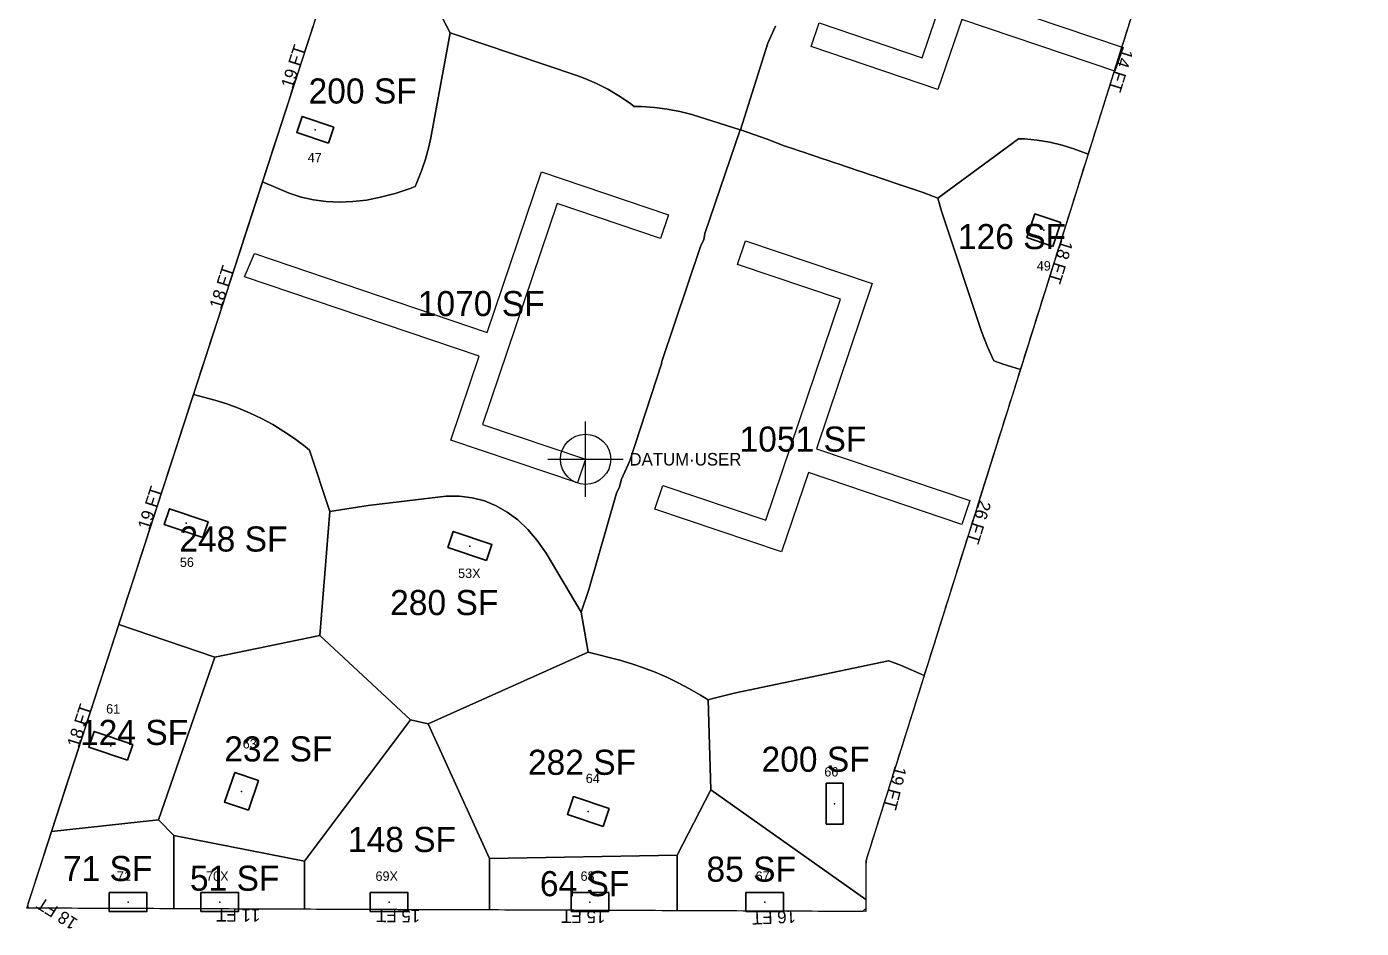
# Model space of a CAD drawing. Header units: metres. Extents: x 29 to 12657, y -13 to 49076.
# Drawn here: x 10637 to 11914, y 17984 to 18847 of the extents above; entities that cross this region are included whole.
import ezdxf
from ezdxf.enums import TextEntityAlignment as Align

# ---------------------------------------------------------------- set-up
doc = ezdxf.new("R2010")
doc.units = ezdxf.units.M
doc.layers.add('COL-IDEN', color=171, linetype='Continuous', lineweight=30)
doc.layers.add('COLS', color=52, linetype='Continuous', lineweight=20)
for name, color, linetype in [('FLOOR_6_AREA_LABELS', 3, 'Continuous'), ('FLOOR_6_BOUNDARY', 5, 'Continuous'), ('FLOOR_6_COLUMNS', 7, 'Continuous'), ('FLOOR_6_DATUM', 4, 'Continuous'), ('FLOOR_6_FASCADE_COLUMNS', 30, 'Continuous'), ('FLOOR_6_FASCADE_WALLS', 4, 'Continuous'), ('FLOOR_6_LARGE_TRIBUTARY', 6, 'Continuous'), ('FLOOR_6_TRIBUTARY_COL_12', 2, 'Continuous'), ('FLOOR_6_TRIBUTARY_COL_13', 2, 'Continuous'), ('FLOOR_6_TRIBUTARY_COL_14', 2, 'Continuous'), ('FLOOR_6_TRIBUTARY_COL_15', 2, 'Continuous'), ('FLOOR_6_TRIBUTARY_COL_16', 2, 'Continuous'), ('FLOOR_6_TRIBUTARY_COL_17', 2, 'Continuous'), ('FLOOR_6_TRIBUTARY_COL_18', 2, 'Continuous'), ('FLOOR_6_TRIBUTARY_COL_19', 2, 'Continuous'), ('FLOOR_6_TRIBUTARY_COL_22', 2, 'Continuous'), ('FLOOR_6_TRIBUTARY_COL_23', 2, 'Continuous'), ('FLOOR_6_TRIBUTARY_COL_24', 2, 'Continuous'), ('FLOOR_6_TRIBUTARY_COL_25', 2, 'Continuous'), ('FLOOR_6_TRIBUTARY_COL_32', 2, 'Continuous'), ('FLOOR_6_WALL_TRIBUTARY_41', 1, 'Continuous'), ('FLOOR_6_WALL_TRIBUTARY_42', 1, 'Continuous'), ('FLOOR_6_WALL_TRIBUTARY_43', 1, 'Continuous'), ('FLOOR_6_WALL_TRIBUTARY_44', 1, 'Continuous'), ('SLAB-RESIDENTIAL', 6, 'Continuous'), ('WALL', 4, 'Continuous')]:
    doc.layers.add(name, color=color, linetype=linetype)

msp = doc.modelspace()

# ---------------------------------------------------------------- linework, layer by layer
at = {"layer": 'COLS', "lineweight": 30}
for points in [[(10926, 18735.6), (10931.2, 18750.7), (10900.8, 18761), (10895.7, 18745.8)], [(11618.7, 18636.7), (11594.1, 18645.1), (11601.8, 18667.8), (11626.4, 18659.5)], [(10805.8, 18358.2), (10768.9, 18370.7), (10774, 18385.8), (10811, 18373.3)], [(11077.2, 18336.3), (11040.3, 18348.8), (11045.4, 18364), (11082.4, 18351.5)], [(10733.8, 18145.1), (10696.9, 18157.6), (10702, 18172.7), (10738.9, 18160.2)], [(10849.5, 18097.4), (10826.7, 18105), (10836.4, 18133.5), (10859.1, 18125.8)], [(11402.2, 18084.1), (11418.2, 18084.1), (11418.2, 18123.1), (11402.2, 18123.1)], [(11188.7, 18081.9), (11154.6, 18093.4), (11160.4, 18110.4), (11194.5, 18098.9)], [(10716.5, 18000.5), (10716.5, 18018.5), (10752.5, 18018.5), (10752.5, 18000.5)], [(10804.1, 18000.5), (10804.1, 18018.5), (10840.1, 18018.5), (10840.1, 18000.5)], [(10966.1, 18000.5), (10966.1, 18018.5), (11002.1, 18018.5), (11002.1, 18000.5)], [(11158.1, 18000.5), (11158.1, 18018.5), (11194.1, 18018.5), (11194.1, 18000.5)], [(11325.4, 18000.5), (11325.4, 18018.5), (11361.4, 18018.5), (11361.4, 18000.5)]]:
    msp.add_lwpolyline(points, close=True, dxfattribs=at)
at = {"layer": 'FLOOR_6_BOUNDARY'}
msp.add_lwpolyline([(10978.6, 19054.2), (10822.4, 19107), (11028.3, 19716.2), (11637.7, 19716.2), (11636.2, 19598.2), (11155.2, 19598.2), (11636.2, 19598.2), (12634.3, 19596.3), (12634.2, 19052.2), (12520.2, 19052.2), (12519, 18926.2), (11715.8, 18926.2), (11439.9, 18048.5), (11439.9, 18000.5), (10637.5, 18003.6), (10978.6, 19054.2)], close=True, dxfattribs=at)
at = {"layer": 'FLOOR_6_COLUMNS'}
for p in [(10913.4, 18748.3), (11610.2, 18652.3), (10789.9, 18372), (11061.3, 18350.1), (10717.9, 18158.9), (10842.9, 18115.4), (11410.2, 18103.6), (11174.5, 18096.1), (10734.5, 18009.5), (10822.1, 18009.5), (10984.1, 18009.5), (11176.1, 18009.5), (11343.4, 18009.5)]:
    msp.add_point(p, dxfattribs=at)
at = {"layer": 'FLOOR_6_DATUM'}
for p, q in [((11172, 18397.1), (11172, 18469.1)), ((11136, 18433.1), (11208, 18433.1))]:
    msp.add_line(p, q, dxfattribs=at)
msp.add_circle((11172, 18433.1), 24, dxfattribs=at)
at = {"layer": 'FLOOR_6_FASCADE_COLUMNS'}
for points in [[(10863.1, 18698.6), (10865, 18704.3), (10866.8, 18710), (10868.7, 18715.7), (10870.6, 18721.4), (10872.4, 18727.1), (10874.3, 18732.8), (10876.1, 18738.5), (10878, 18744.2), (10879.8, 18749.9), (10881.7, 18755.6), (10883.5, 18761.3), (10885.4, 18767.1), (10887.2, 18772.8), (10889.1, 18778.5), (10890.9, 18784.2), (10892.8, 18789.9), (10894.6, 18795.6), (10896.5, 18801.3), (10898.3, 18807), (10900.2, 18812.7), (10902.1, 18818.4), (10903.9, 18824.1), (10905.8, 18829.8), (10907.6, 18835.5), (10909.5, 18841.2), (10911.3, 18846.9)], [(11653.1, 18726.7), (11651.3, 18720.9), (11649.5, 18715.2), (11647.7, 18709.5), (11645.9, 18703.8), (11644.1, 18698.1), (11642.3, 18692.3), (11640.5, 18686.6), (11638.7, 18680.9), (11636.9, 18675.2), (11635.1, 18669.4), (11633.3, 18663.7), (11631.5, 18658), (11629.7, 18652.3), (11627.9, 18646.5), (11626.1, 18640.8), (11624.3, 18635.1), (11622.5, 18629.4), (11620.7, 18623.6), (11618.9, 18617.9), (11617.1, 18612.2), (11615.3, 18606.5), (11613.5, 18600.7), (11611.7, 18595), (11609.9, 18589.3), (11608.1, 18583.6), (11606.3, 18577.9), (11604.5, 18572.1), (11602.7, 18566.4), (11600.9, 18560.7), (11599.1, 18555), (11597.3, 18549.2), (11595.5, 18543.5), (11593.7, 18537.8), (11591.9, 18532.1), (11590.1, 18526.3), (11588.3, 18520.6)], [(10726, 18276.3), (10727.9, 18282), (10729.7, 18287.7), (10731.6, 18293.4), (10733.4, 18299.1), (10735.3, 18304.8), (10737.1, 18310.5), (10739, 18316.2), (10740.8, 18321.9), (10742.7, 18327.6), (10744.6, 18333.3), (10746.4, 18339), (10748.3, 18344.8), (10750.1, 18350.5), (10752, 18356.2), (10753.8, 18361.9), (10755.7, 18367.6), (10757.5, 18373.3), (10759.4, 18379), (10761.2, 18384.7), (10763.1, 18390.4), (10764.9, 18396.1), (10766.8, 18401.8), (10768.6, 18407.5), (10770.5, 18413.2), (10772.3, 18418.9), (10774.2, 18424.7), (10776.1, 18430.4), (10777.9, 18436.1), (10779.8, 18441.8), (10781.6, 18447.5), (10783.5, 18453.2), (10785.3, 18458.9), (10787.2, 18464.6), (10789, 18470.3), (10790.9, 18476), (10792.7, 18481.7), (10794.6, 18487.4), (10796.4, 18493.1)], [(10661.2, 18076.5), (10663, 18082.2), (10664.9, 18088), (10666.7, 18093.7), (10668.6, 18099.4), (10670.4, 18105.1), (10672.3, 18110.8), (10674.1, 18116.5), (10676, 18122.2), (10677.8, 18127.9), (10679.7, 18133.6), (10681.6, 18139.3), (10683.4, 18145), (10685.3, 18150.7), (10687.1, 18156.4), (10689, 18162.1), (10690.8, 18167.8), (10692.7, 18173.6), (10694.5, 18179.3), (10696.4, 18185), (10698.2, 18190.7), (10700.1, 18196.4), (10701.9, 18202.1), (10703.8, 18207.8), (10705.6, 18213.5), (10707.5, 18219.2), (10709.3, 18224.9), (10711.2, 18230.6), (10713.1, 18236.3), (10714.9, 18242), (10716.8, 18247.7), (10718.6, 18253.4), (10720.5, 18259.2), (10722.3, 18264.9), (10724.2, 18270.6), (10726, 18276.3)], [(11496.6, 18228.7), (11494.8, 18223), (11493, 18217.2), (11491.2, 18211.5), (11489.4, 18205.8), (11487.6, 18200.1), (11485.8, 18194.3), (11484, 18188.6), (11482.2, 18182.9), (11480.4, 18177.2), (11478.6, 18171.5), (11476.8, 18165.7), (11475, 18160), (11473.2, 18154.3), (11471.4, 18148.6), (11469.6, 18142.8), (11467.8, 18137.1), (11466, 18131.4), (11464.2, 18125.7), (11462.4, 18119.9), (11460.6, 18114.2), (11458.8, 18108.5), (11457, 18102.8), (11455.2, 18097), (11453.4, 18091.3), (11451.6, 18085.6), (11449.8, 18079.9), (11448, 18074.1), (11446.2, 18068.4), (11444.4, 18062.7), (11442.6, 18057), (11440.8, 18051.2), (11439.9, 18045.4), (11439.9, 18039.4), (11439.9, 18033.4), (11439.9, 18027.4), (11439.9, 18021.4), (11439.9, 18015.4), (11439.9, 18009.4)], [(10776.8, 18003.1), (10770.8, 18003.1), (10764.8, 18003.1), (10758.8, 18003.2), (10752.8, 18003.2), (10746.8, 18003.2), (10740.8, 18003.2), (10734.8, 18003.3), (10728.8, 18003.3), (10722.8, 18003.3), (10716.8, 18003.3), (10710.8, 18003.3), (10704.8, 18003.4), (10698.8, 18003.4), (10692.8, 18003.4), (10686.8, 18003.4), (10680.8, 18003.5), (10674.8, 18003.5), (10668.8, 18003.5), (10662.8, 18003.5), (10656.8, 18003.6), (10650.8, 18003.6), (10644.8, 18003.6), (10638.8, 18003.6), (10638.9, 18008.1), (10640.8, 18013.8), (10642.6, 18019.5), (10644.5, 18025.2), (10646.3, 18030.9), (10648.2, 18036.6), (10650.1, 18042.3), (10651.9, 18048), (10653.8, 18053.7), (10655.6, 18059.4), (10657.5, 18065.1), (10659.3, 18070.8), (10661.2, 18076.5)], [(10902.8, 18002.6), (10896.8, 18002.6), (10890.8, 18002.6), (10884.8, 18002.7), (10878.8, 18002.7), (10872.8, 18002.7), (10866.8, 18002.7), (10860.8, 18002.8), (10854.8, 18002.8), (10848.8, 18002.8), (10842.8, 18002.8), (10836.8, 18002.8), (10830.8, 18002.9), (10824.8, 18002.9), (10818.8, 18002.9), (10812.8, 18002.9), (10806.8, 18003), (10800.8, 18003), (10794.8, 18003), (10788.8, 18003), (10782.8, 18003.1), (10776.8, 18003.1)], [(11082.8, 18001.9), (11076.8, 18001.9), (11070.8, 18001.9), (11064.8, 18001.9), (11058.8, 18002), (11052.8, 18002), (11046.8, 18002), (11040.8, 18002), (11034.8, 18002.1), (11028.8, 18002.1), (11022.8, 18002.1), (11016.8, 18002.1), (11010.8, 18002.2), (11004.8, 18002.2), (10998.8, 18002.2), (10992.8, 18002.2), (10986.8, 18002.3), (10980.8, 18002.3), (10974.8, 18002.3), (10968.8, 18002.3), (10962.8, 18002.4), (10956.8, 18002.4), (10950.8, 18002.4), (10944.8, 18002.4), (10938.8, 18002.4), (10932.8, 18002.5), (10926.8, 18002.5), (10920.8, 18002.5), (10914.8, 18002.5), (10908.8, 18002.6), (10902.8, 18002.6)], [(11256.8, 18001.2), (11250.8, 18001.2), (11244.8, 18001.2), (11238.8, 18001.3), (11232.8, 18001.3), (11226.8, 18001.3), (11220.8, 18001.3), (11214.8, 18001.4), (11208.8, 18001.4), (11202.8, 18001.4), (11196.8, 18001.4), (11190.8, 18001.5), (11184.8, 18001.5), (11178.8, 18001.5), (11172.8, 18001.5), (11166.8, 18001.5), (11160.8, 18001.6), (11154.8, 18001.6), (11148.8, 18001.6), (11142.8, 18001.6), (11136.8, 18001.7), (11130.8, 18001.7), (11124.8, 18001.7), (11118.8, 18001.7), (11112.8, 18001.8), (11106.8, 18001.8), (11100.8, 18001.8), (11094.8, 18001.8), (11088.8, 18001.9), (11082.8, 18001.9)], [(11439.9, 18009.4), (11439.9, 18003.4), (11436.8, 18000.5), (11430.8, 18000.5), (11424.8, 18000.5), (11418.8, 18000.6), (11412.8, 18000.6), (11406.8, 18000.6), (11400.8, 18000.6), (11394.8, 18000.6), (11388.8, 18000.7), (11382.8, 18000.7), (11376.8, 18000.7), (11370.8, 18000.7), (11364.8, 18000.8), (11358.8, 18000.8), (11352.8, 18000.8), (11346.8, 18000.8), (11340.8, 18000.9), (11334.8, 18000.9), (11328.8, 18000.9), (11322.8, 18000.9), (11316.8, 18001), (11310.8, 18001), (11304.8, 18001), (11298.8, 18001), (11292.8, 18001), (11286.8, 18001.1), (11280.8, 18001.1), (11274.8, 18001.1), (11268.8, 18001.1), (11262.8, 18001.2), (11256.8, 18001.2)]]:
    msp.add_lwpolyline(points, dxfattribs=at)
at = {"layer": 'FLOOR_6_FASCADE_WALLS'}
for points in [[(11692.6, 18852.6), (11690.8, 18846.9), (11689.1, 18841.2), (11687.3, 18835.4), (11685.5, 18829.7), (11683.7, 18824), (11681.9, 18818.3), (11680.1, 18812.5), (11678.3, 18806.8), (11676.5, 18801.1), (11674.7, 18795.4), (11672.9, 18789.6), (11671.1, 18783.9), (11669.3, 18778.2), (11667.5, 18772.5), (11665.7, 18766.7), (11663.9, 18761), (11662.1, 18755.3), (11660.3, 18749.6), (11658.5, 18743.8), (11656.7, 18738.1), (11654.9, 18732.4), (11653.1, 18726.7)], [(10796.4, 18493.1), (10798.3, 18498.8), (10800.1, 18504.5), (10802, 18510.3), (10803.8, 18516), (10805.7, 18521.7), (10807.6, 18527.4), (10809.4, 18533.1), (10811.3, 18538.8), (10813.1, 18544.5), (10815, 18550.2), (10816.8, 18555.9), (10818.7, 18561.6), (10820.5, 18567.3), (10822.4, 18573), (10824.2, 18578.7), (10826.1, 18584.4), (10827.9, 18590.1), (10829.8, 18595.9), (10831.6, 18601.6), (10833.5, 18607.3), (10835.3, 18613), (10837.2, 18618.7), (10839.1, 18624.4), (10840.9, 18630.1), (10842.8, 18635.8), (10844.6, 18641.5), (10846.5, 18647.2), (10848.3, 18652.9), (10850.2, 18658.6), (10852, 18664.3), (10853.9, 18670), (10855.7, 18675.7), (10857.6, 18681.5), (10859.4, 18687.2), (10861.3, 18692.9), (10863.1, 18698.6)], [(11588.3, 18520.6), (11586.5, 18514.9), (11584.7, 18509.2), (11582.9, 18503.4), (11581.1, 18497.7), (11579.3, 18492), (11577.5, 18486.3), (11575.7, 18480.5), (11573.9, 18474.8), (11572.1, 18469.1), (11570.3, 18463.4), (11568.5, 18457.6), (11566.7, 18451.9), (11564.9, 18446.2), (11563.1, 18440.5), (11561.3, 18434.8), (11559.5, 18429), (11557.7, 18423.3), (11555.9, 18417.6), (11554.1, 18411.9), (11552.3, 18406.1), (11550.5, 18400.4), (11548.7, 18394.7), (11546.9, 18389), (11545.1, 18383.2), (11543.3, 18377.5), (11541.5, 18371.8), (11539.7, 18366.1), (11537.9, 18360.3), (11536.1, 18354.6), (11534.3, 18348.9), (11532.5, 18343.2), (11530.7, 18337.4), (11528.9, 18331.7), (11527.1, 18326), (11525.3, 18320.3), (11523.5, 18314.5), (11521.7, 18308.8), (11519.9, 18303.1), (11518.1, 18297.4), (11516.3, 18291.7), (11514.5, 18285.9), (11512.7, 18280.2), (11510.9, 18274.5), (11509.2, 18268.8), (11507.4, 18263), (11505.6, 18257.3), (11503.8, 18251.6), (11502, 18245.9), (11500.2, 18240.1), (11498.4, 18234.4), (11496.6, 18228.7)]]:
    msp.add_lwpolyline(points, dxfattribs=at)
at = {"layer": 'FLOOR_6_LARGE_TRIBUTARY'}
for points in [[(11021.5, 18881.4), (11042.6, 18841), (11024, 18740.7), (11022.1, 18731.9), (11018.9, 18720.3), (11015.1, 18708.9), (11010.7, 18697.7), (11009, 18693.9), (11004.2, 18692), (10989.9, 18687.3), (10976, 18683.7), (10962.5, 18681.1), (10949.3, 18679.6), (10936.5, 18679.1), (10924, 18679.6), (10911.8, 18681.2), (10900.1, 18683.8), (10888.6, 18687.5), (10863.1, 18698.4), (10933.8, 18916.1), (11021.5, 18881.4)], [(10908.1, 18441.8), (10903.8, 18445.2), (10893.7, 18452.8), (10883.4, 18459.8), (10872.9, 18466.2), (10862.2, 18472), (10851.3, 18477.3), (10840.2, 18482), (10829, 18486.1), (10817.5, 18489.7), (10797, 18495), (10833.3, 18606.6), (10839.2, 18624.8), (10849.7, 18657.3), (10863.1, 18698.4), (10888.6, 18687.5), (10900.1, 18683.8), (10911.8, 18681.2), (10924, 18679.6), (10936.5, 18679.1), (10949.3, 18679.6), (10962.5, 18681.1), (10976, 18683.7), (10989.9, 18687.3), (11004.2, 18692), (11009, 18693.9), (11010.7, 18697.7), (11015.1, 18708.9), (11018.9, 18720.3), (11022.1, 18731.9), (11024, 18740.7), (11042.6, 18841), (11163.5, 18800.2), (11171.3, 18797.3), (11182.4, 18792.5), (11193.2, 18787), (11203.7, 18780.8), (11214.1, 18773.9), (11218.6, 18770.5), (11225.6, 18770.4), (11237.9, 18769.5), (11250.1, 18768), (11262, 18765.7), (11273.7, 18762.8), (11319.7, 18748.1), (11286.2, 18648.9), (11285.1, 18642.9), (11282.3, 18637.5), (11244.6, 18525.8), (11245, 18525.4), (11214.3, 18431.5), (11206.5, 18414.2), (11204.5, 18406.8), (11201.7, 18400.6), (11175.1, 18308.5), (11167.8, 18286.9), (11134.4, 18343.3), (11125.8, 18355.4), (11116.7, 18365.9), (11107.1, 18375), (11097, 18382.6), (11086.4, 18388.6), (11075.3, 18393.2), (11063.6, 18396.2), (11051.5, 18397.7), (11038.8, 18397.7), (10964.2, 18389), (10927.4, 18383.2), (10908.1, 18441.8)], [(11289.1, 18202.9), (11282, 18207.4), (11271.4, 18213.6), (11260.7, 18219.3), (11249.8, 18224.5), (11238.7, 18229.3), (11227.5, 18233.6), (11216.1, 18237.5), (11204.6, 18240.9), (11174.5, 18248.4), (11167.8, 18286.9), (11175.1, 18308.5), (11201.7, 18400.6), (11204.5, 18406.8), (11206.5, 18414.2), (11214.3, 18431.5), (11245, 18525.4), (11244.6, 18525.8), (11282.3, 18637.5), (11285.1, 18642.9), (11286.2, 18648.9), (11319.7, 18748.1), (11320.1, 18748.1), (11345.8, 18739.4), (11362, 18733), (11371.8, 18729.8), (11373.4, 18729.1), (11383.2, 18725.9), (11384.8, 18725.3), (11394.5, 18722.1), (11396.1, 18721.5), (11405.9, 18718.3), (11407.5, 18717.6), (11417.3, 18714.4), (11418.9, 18713.8), (11428.6, 18710.6), (11430.2, 18709.9), (11440, 18706.7), (11441.6, 18706.1), (11451.4, 18702.9), (11453, 18702.2), (11462.7, 18699), (11464.3, 18698.4), (11494.9, 18688.4), (11508.9, 18683), (11512.4, 18670.5), (11550.7, 18555.3), (11556.4, 18540.7), (11562.5, 18527.1), (11571.2, 18524.1), (11587.8, 18519.1), (11549.5, 18397.2), (11543.8, 18379), (11536.9, 18357.1), (11495.8, 18226.3), (11473.2, 18236), (11461.9, 18240.3), (11461.7, 18240.4), (11314, 18209.4), (11293.6, 18204.2), (11289.1, 18202.9)], [(11562.5, 18527.1), (11556.4, 18540.7), (11550.7, 18555.3), (11512.4, 18670.5), (11508.9, 18683), (11586, 18739.7), (11591.7, 18739.6), (11604, 18738.5), (11616, 18736.5), (11627.7, 18733.7), (11639.1, 18730.1), (11652.5, 18724.8), (11587.8, 18519.1), (11571.2, 18524.1), (11562.5, 18527.1)], [(10725.6, 18275), (10797, 18495), (10817.5, 18489.7), (10829, 18486.1), (10840.2, 18482), (10851.3, 18477.3), (10862.2, 18472), (10872.9, 18466.2), (10883.4, 18459.8), (10893.7, 18452.8), (10903.8, 18445.2), (10908.1, 18441.8), (10927.4, 18383.2), (10917.9, 18264.6), (10817.5, 18243.9), (10725.6, 18275)], [(10964.2, 18389), (11038.8, 18397.7), (11051.5, 18397.7), (11063.6, 18396.2), (11075.3, 18393.2), (11086.4, 18388.6), (11097, 18382.6), (11107.1, 18375), (11116.7, 18365.9), (11125.8, 18355.4), (11134.4, 18343.3), (11167.8, 18286.9), (11174.5, 18248.4), (11021.4, 18180.1), (11004.6, 18183.9), (10917.9, 18264.6), (10927.4, 18383.2), (10964.2, 18389)], [(10817.5, 18243.9), (10763.4, 18088.3), (10661.3, 18077), (10725.6, 18275), (10817.5, 18243.9)], [(10763.4, 18088.3), (10817.5, 18243.9), (10917.9, 18264.6), (11004.6, 18183.9), (10903.1, 18048.5), (10778.3, 18073.1), (10763.4, 18088.3)], [(11174.5, 18248.4), (11204.6, 18240.9), (11216.1, 18237.5), (11227.5, 18233.6), (11238.7, 18229.3), (11249.8, 18224.5), (11260.7, 18219.3), (11271.4, 18213.6), (11282, 18207.4), (11289.1, 18202.9), (11291.8, 18116.8), (11259.7, 18054.3), (11080.1, 18051.1), (11021.4, 18180.1), (11174.5, 18248.4)], [(11293.6, 18204.2), (11314, 18209.4), (11461.7, 18240.4), (11461.9, 18240.3), (11473.2, 18236), (11495.8, 18226.3), (11439.9, 18048.5), (11439.9, 18011.8), (11291.8, 18116.8), (11289.1, 18202.9), (11293.6, 18204.2)], [(10903.1, 18048.5), (11004.6, 18183.9), (11021.4, 18180.1), (11080.1, 18051.1), (11080.1, 18001.9), (10903.1, 18002.6), (10903.1, 18048.5)], [(11259.7, 18054.3), (11291.8, 18116.8), (11439.9, 18011.8), (11439.9, 18000.5), (11259.7, 18001.2), (11259.7, 18054.3)], [(10763.4, 18088.3), (10778.3, 18073.1), (10778.3, 18003.1), (10637.5, 18003.6), (10661.3, 18077), (10763.4, 18088.3)], [(10778.3, 18073.1), (10903.1, 18048.5), (10903.1, 18002.6), (10778.3, 18003.1), (10778.3, 18073.1)], [(11080.1, 18051.1), (11259.7, 18054.3), (11259.7, 18001.2), (11080.1, 18001.9), (11080.1, 18051.1)]]:
    msp.add_lwpolyline(points, close=True, dxfattribs=at)
for points in [[(11353.5, 18847.5), (11346.2, 18831.1), (11320.1, 18748.1), (11319.7, 18748.1), (11273.7, 18762.8), (11262, 18765.7), (11250.1, 18768), (11237.9, 18769.5), (11225.6, 18770.4), (11225.6, 18770.4), (11218.6, 18770.5), (11214.1, 18773.9), (11203.7, 18780.8), (11193.2, 18787), (11182.4, 18792.5), (11171.3, 18797.3), (11163.5, 18800.2), (11042.6, 18841), (11021.5, 18881.4)], [(11702.9, 18885.2), (11683.9, 18824.7), (11680.8, 18814.8), (11676.9, 18802.4), (11652.5, 18724.8), (11639.1, 18730.1), (11627.7, 18733.7), (11616, 18736.5), (11604, 18738.5), (11591.7, 18739.6), (11586, 18739.7), (11508.9, 18683), (11494.9, 18688.4), (11464.3, 18698.4), (11462.7, 18699), (11453, 18702.2), (11451.4, 18702.9), (11441.6, 18706.1), (11441.6, 18706.1), (11440, 18706.7), (11430.2, 18709.9), (11428.6, 18710.6), (11418.9, 18713.8), (11417.3, 18714.4), (11407.5, 18717.6), (11405.9, 18718.3), (11396.1, 18721.5), (11394.5, 18722.1), (11384.8, 18725.3), (11383.2, 18725.9), (11373.4, 18729.1), (11371.8, 18729.8), (11362, 18733), (11345.8, 18739.4), (11320.1, 18748.1), (11346.2, 18831.1), (11353.5, 18847.5)]]:
    msp.add_lwpolyline(points, dxfattribs=at)
at = {"layer": 'FLOOR_6_TRIBUTARY_COL_12'}
msp.add_lwpolyline([(11259.7, 18054.3), (11291.8, 18116.8), (11439.9, 18011.8), (11439.9, 18000.5), (11259.7, 18001.2), (11259.7, 18054.3)], close=True, dxfattribs=at)
at = {"layer": 'FLOOR_6_TRIBUTARY_COL_13'}
msp.add_lwpolyline([(10763.4, 18088.3), (10778.3, 18073.1), (10778.3, 18003.1), (10637.5, 18003.6), (10661.3, 18077), (10763.4, 18088.3)], close=True, dxfattribs=at)
at = {"layer": 'FLOOR_6_TRIBUTARY_COL_14'}
msp.add_lwpolyline([(11080.1, 18051.1), (11259.7, 18054.3), (11259.7, 18001.2), (11080.1, 18001.9), (11080.1, 18051.1)], close=True, dxfattribs=at)
at = {"layer": 'FLOOR_6_TRIBUTARY_COL_15'}
msp.add_lwpolyline([(10903.1, 18048.5), (11004.6, 18183.9), (11021.4, 18180.1), (11080.1, 18051.1), (11080.1, 18001.9), (10903.1, 18002.6), (10903.1, 18048.5)], close=True, dxfattribs=at)
at = {"layer": 'FLOOR_6_TRIBUTARY_COL_16'}
msp.add_lwpolyline([(10778.3, 18073.1), (10903.1, 18048.5), (10903.1, 18002.6), (10778.3, 18003.1), (10778.3, 18073.1)], close=True, dxfattribs=at)
at = {"layer": 'FLOOR_6_TRIBUTARY_COL_17'}
msp.add_lwpolyline([(11021.5, 18881.4), (11042.6, 18841), (11024, 18740.7), (11022.1, 18731.9), (11018.9, 18720.3), (11015.1, 18708.9), (11010.7, 18697.7), (11009, 18693.9), (11004.2, 18692), (10989.9, 18687.3), (10976, 18683.7), (10962.5, 18681.1), (10949.3, 18679.6), (10936.5, 18679.1), (10924, 18679.6), (10911.8, 18681.2), (10900.1, 18683.8), (10888.6, 18687.5), (10863.1, 18698.4), (10933.8, 18916.1), (11021.5, 18881.4)], close=True, dxfattribs=at)
at = {"layer": 'FLOOR_6_TRIBUTARY_COL_18'}
msp.add_lwpolyline([(10817.5, 18243.9), (10763.4, 18088.3), (10661.3, 18077), (10725.6, 18275), (10817.5, 18243.9)], close=True, dxfattribs=at)
at = {"layer": 'FLOOR_6_TRIBUTARY_COL_19'}
msp.add_lwpolyline([(10763.4, 18088.3), (10817.5, 18243.9), (10917.9, 18264.6), (11004.6, 18183.9), (10903.1, 18048.5), (10778.3, 18073.1), (10763.4, 18088.3)], close=True, dxfattribs=at)
at = {"layer": 'FLOOR_6_TRIBUTARY_COL_22'}
msp.add_lwpolyline([(10725.6, 18275), (10797, 18495), (10817.5, 18489.7), (10829, 18486.1), (10840.2, 18482), (10851.3, 18477.3), (10862.2, 18472), (10872.9, 18466.2), (10883.4, 18459.8), (10893.7, 18452.8), (10903.8, 18445.2), (10908.1, 18441.8), (10927.4, 18383.2), (10917.9, 18264.6), (10817.5, 18243.9), (10725.6, 18275)], close=True, dxfattribs=at)
at = {"layer": 'FLOOR_6_TRIBUTARY_COL_23'}
msp.add_lwpolyline([(10964.2, 18389), (11038.8, 18397.7), (11051.5, 18397.7), (11063.6, 18396.2), (11075.3, 18393.2), (11086.4, 18388.6), (11097, 18382.6), (11107.1, 18375), (11116.7, 18365.9), (11125.8, 18355.4), (11134.4, 18343.3), (11167.8, 18286.9), (11174.5, 18248.4), (11021.4, 18180.1), (11004.6, 18183.9), (10917.9, 18264.6), (10927.4, 18383.2), (10964.2, 18389)], close=True, dxfattribs=at)
at = {"layer": 'FLOOR_6_TRIBUTARY_COL_24'}
msp.add_lwpolyline([(11174.5, 18248.4), (11204.6, 18240.9), (11216.1, 18237.5), (11227.5, 18233.6), (11238.7, 18229.3), (11249.8, 18224.5), (11260.7, 18219.3), (11271.4, 18213.6), (11282, 18207.4), (11289.1, 18202.9), (11291.8, 18116.8), (11259.7, 18054.3), (11080.1, 18051.1), (11021.4, 18180.1), (11174.5, 18248.4)], close=True, dxfattribs=at)
at = {"layer": 'FLOOR_6_TRIBUTARY_COL_25'}
msp.add_lwpolyline([(11293.6, 18204.2), (11314, 18209.4), (11461.7, 18240.4), (11461.9, 18240.3), (11473.2, 18236), (11495.8, 18226.3), (11439.9, 18048.5), (11439.9, 18011.8), (11291.8, 18116.8), (11289.1, 18202.9), (11293.6, 18204.2)], close=True, dxfattribs=at)
at = {"layer": 'FLOOR_6_TRIBUTARY_COL_32'}
msp.add_lwpolyline([(11562.5, 18527.1), (11556.4, 18540.7), (11550.7, 18555.3), (11512.4, 18670.5), (11508.9, 18683), (11586, 18739.7), (11591.7, 18739.6), (11604, 18738.5), (11616, 18736.5), (11627.7, 18733.7), (11639.1, 18730.1), (11652.5, 18724.8), (11587.8, 18519.1), (11571.2, 18524.1), (11562.5, 18527.1)], close=True, dxfattribs=at)
at = {"layer": 'FLOOR_6_WALL_TRIBUTARY_41'}
msp.add_lwpolyline([(11702.9, 18885.2), (11683.9, 18824.7), (11680.8, 18814.8), (11676.9, 18802.4), (11652.5, 18724.8), (11639.1, 18730.1), (11627.7, 18733.7), (11616, 18736.5), (11604, 18738.5), (11591.7, 18739.6), (11586, 18739.7), (11508.9, 18683), (11494.9, 18688.4), (11464.3, 18698.4), (11462.7, 18699), (11453, 18702.2), (11451.4, 18702.9), (11441.6, 18706.1), (11441.6, 18706.1), (11440, 18706.7), (11430.2, 18709.9), (11428.6, 18710.6), (11418.9, 18713.8), (11417.3, 18714.4), (11407.5, 18717.6), (11405.9, 18718.3), (11396.1, 18721.5), (11394.5, 18722.1), (11384.8, 18725.3), (11383.2, 18725.9), (11373.4, 18729.1), (11371.8, 18729.8), (11362, 18733), (11345.8, 18739.4), (11320.1, 18748.1), (11346.2, 18831.1), (11353.5, 18847.5)], dxfattribs=at)
at = {"layer": 'FLOOR_6_WALL_TRIBUTARY_42'}
msp.add_lwpolyline([(11353.5, 18847.5), (11346.2, 18831.1), (11320.1, 18748.1), (11319.7, 18748.1), (11273.7, 18762.8), (11262, 18765.7), (11250.1, 18768), (11237.9, 18769.5), (11225.6, 18770.4), (11225.6, 18770.4), (11218.6, 18770.5), (11214.1, 18773.9), (11203.7, 18780.8), (11193.2, 18787), (11182.4, 18792.5), (11171.3, 18797.3), (11163.5, 18800.2), (11042.6, 18841), (11021.5, 18881.4)], dxfattribs=at)
at = {"layer": 'FLOOR_6_WALL_TRIBUTARY_43'}
msp.add_lwpolyline([(11289.1, 18202.9), (11282, 18207.4), (11271.4, 18213.6), (11260.7, 18219.3), (11249.8, 18224.5), (11238.7, 18229.3), (11227.5, 18233.6), (11216.1, 18237.5), (11204.6, 18240.9), (11174.5, 18248.4), (11167.8, 18286.9), (11175.1, 18308.5), (11201.7, 18400.6), (11204.5, 18406.8), (11206.5, 18414.2), (11214.3, 18431.5), (11245, 18525.4), (11244.6, 18525.8), (11282.3, 18637.5), (11285.1, 18642.9), (11286.2, 18648.9), (11319.7, 18748.1), (11320.1, 18748.1), (11345.8, 18739.4), (11362, 18733), (11371.8, 18729.8), (11373.4, 18729.1), (11383.2, 18725.9), (11384.8, 18725.3), (11394.5, 18722.1), (11396.1, 18721.5), (11405.9, 18718.3), (11407.5, 18717.6), (11417.3, 18714.4), (11418.9, 18713.8), (11428.6, 18710.6), (11430.2, 18709.9), (11440, 18706.7), (11441.6, 18706.1), (11451.4, 18702.9), (11453, 18702.2), (11462.7, 18699), (11464.3, 18698.4), (11494.9, 18688.4), (11508.9, 18683), (11512.4, 18670.5), (11550.7, 18555.3), (11556.4, 18540.7), (11562.5, 18527.1), (11571.2, 18524.1), (11587.8, 18519.1), (11549.5, 18397.2), (11543.8, 18379), (11536.9, 18357.1), (11495.8, 18226.3), (11473.2, 18236), (11461.9, 18240.3), (11461.7, 18240.4), (11314, 18209.4), (11293.6, 18204.2), (11289.1, 18202.9)], close=True, dxfattribs=at)
at = {"layer": 'FLOOR_6_WALL_TRIBUTARY_44'}
msp.add_lwpolyline([(10908.1, 18441.8), (10903.8, 18445.2), (10893.7, 18452.8), (10883.4, 18459.8), (10872.9, 18466.2), (10862.2, 18472), (10851.3, 18477.3), (10840.2, 18482), (10829, 18486.1), (10817.5, 18489.7), (10797, 18495), (10833.3, 18606.6), (10839.2, 18624.8), (10849.7, 18657.3), (10863.1, 18698.4), (10888.6, 18687.5), (10900.1, 18683.8), (10911.8, 18681.2), (10924, 18679.6), (10936.5, 18679.1), (10949.3, 18679.6), (10962.5, 18681.1), (10976, 18683.7), (10989.9, 18687.3), (11004.2, 18692), (11009, 18693.9), (11010.7, 18697.7), (11015.1, 18708.9), (11018.9, 18720.3), (11022.1, 18731.9), (11024, 18740.7), (11042.6, 18841), (11163.5, 18800.2), (11171.3, 18797.3), (11182.4, 18792.5), (11193.2, 18787), (11203.7, 18780.8), (11214.1, 18773.9), (11218.6, 18770.5), (11225.6, 18770.4), (11237.9, 18769.5), (11250.1, 18768), (11262, 18765.7), (11273.7, 18762.8), (11319.7, 18748.1), (11286.2, 18648.9), (11285.1, 18642.9), (11282.3, 18637.5), (11244.6, 18525.8), (11245, 18525.4), (11214.3, 18431.5), (11206.5, 18414.2), (11204.5, 18406.8), (11201.7, 18400.6), (11175.1, 18308.5), (11167.8, 18286.9), (11134.4, 18343.3), (11125.8, 18355.4), (11116.7, 18365.9), (11107.1, 18375), (11097, 18382.6), (11086.4, 18388.6), (11075.3, 18393.2), (11063.6, 18396.2), (11051.5, 18397.7), (11038.8, 18397.7), (10964.2, 18389), (10927.4, 18383.2), (10908.1, 18441.8)], close=True, dxfattribs=at)
at = {"layer": 'SLAB-RESIDENTIAL'}
msp.add_lwpolyline([(10637.5, 18003.6), (10978.6, 19054.2), (11155.2, 19598.2), (11636.2, 19598.2), (12634.3, 19596.3), (12634.2, 19052.2), (12520.2, 19052.2), (12519, 18926.2), (11715.8, 18926.2), (11439.9, 18048.5), (11439.9, 18000.5)], close=True, dxfattribs=at)
at = {"layer": 'WALL'}
for points in [[(11513.5, 19199.9), (11634.8, 19158.9), (11539.4, 18876.6), (11686, 18827.1), (11678.3, 18804.3), (11531.7, 18853.9), (11509, 18786.8), (11387.7, 18827.8), (11395.4, 18850.5), (11494, 18817.2), (11604.4, 19143.8), (11505.8, 19177.1)], [(11251.3, 18667), (11243.6, 18644.3), (11144.9, 18677.7), (11073.5, 18466.4), (11172, 18433.1), (11164.3, 18410.4), (11043, 18451.4), (11070.2, 18531.8), (10845.9, 18607.6), (10855.3, 18629.8), (11077.9, 18554.5), (11129.8, 18708.1)], [(11325, 18642.1), (11446.2, 18601.1), (11392.8, 18443), (11539.4, 18393.5), (11531.7, 18370.8), (11385.1, 18420.3), (11359.4, 18344.4), (11238.2, 18385.4), (11245.9, 18408.1), (11344.4, 18374.8), (11415.8, 18586.1), (11317.3, 18619.4)]]:
    msp.add_lwpolyline(points, close=True, dxfattribs=at)

# ---------------------------------------------------------------- texts
at = {"layer": 'COL-IDEN', "char_height": 9, "attachment_point": 1}
for s, insert, width in [('47', (10906.3, 18726.2), 16.968), ('49', (11603.5, 18622.6), 16.968), ('56', (10784, 18339.1), 16.968), ('53X', (11050.1, 18328.5), 26.967), ('61', (10713.5, 18198.8), 16.968), ('63', (10844.1, 18165.4), 16.968), ('66', (11400.3, 18138.6), 16.968), ('64', (11172.2, 18132.3), 19.998), ('71', (10723.7, 18038.8), 16.968), ('70X', (10809.1, 18038.8), 26.967), ('69X', (10971.1, 18038.8), 26.967), ('68', (11167.2, 18038.8), 16.968), ('67', (11334.6, 18038.8), 16.968)]:
    msp.add_mtext(s, dxfattribs=dict(at, insert=insert, width=width))
at = {"layer": 'FLOOR_6_AREA_LABELS'}
for s, p in [('200 SF', (10958.8, 18785.4)), ('126 SF', (11579.8, 18646.1)), ('1070 SF', (11072.2, 18582)), ('1051 SF', (11379.9, 18452.4)), ('248 SF', (10835.2, 18356.8)), ('280 SF', (11036.8, 18296)), ('124 SF', (10740.2, 18171.8)), ('232 SF', (10878.2, 18156)), ('282 SF', (11168.6, 18143.2)), ('200 SF', (11392, 18146.1)), ('148 SF', (10996.4, 18069.4)), ('71 SF', (10714.9, 18041.6)), ('85 SF', (11330.4, 18041)), ('51 SF', (10836.4, 18032.3)), ('64 SF', (11171.1, 18027.1))]:
    msp.add_text(s, height=24, dxfattribs=at).set_placement(p, align=Align.MIDDLE_CENTER)
at = {"layer": 'FLOOR_6_DATUM'}
msp.add_text('DATUM·USER', height=12, dxfattribs=at).set_placement((11214, 18427.1))
at = {"layer": 'FLOOR_6_FASCADE_COLUMNS'}
for s, rotation, p in [('19 FT', 72.0116, (10892.6, 18808.9)), ('18 FT', -107.4476, (11626.4, 18621.8)), ('19 FT', 72.0116, (10755.5, 18386.6)), ('18 FT', 72.0116, (10687.9, 18178.3)), ('19 FT', -104.4786, (11468.2, 18118.5)), ('18 FT', 147.5843, (10666.4, 17998.4)), ('11 FT', 179.7737, (10839.8, 17996.8)), ('15 FT', 179.7737, (10992.8, 17996.2)), ('15 FT', 179.7737, (11169.8, 17995.5)), ('16 FT', -177.439, (11352.2, 17994.8))]:
    msp.add_text(s, height=12, rotation=rotation, dxfattribs=at).set_placement(p, align=Align.MIDDLE_CENTER)
at = {"layer": 'FLOOR_6_FASCADE_WALLS'}
for s, rotation, p in [('14 FT', -107.4476, (11684, 18805)), ('18 FT', 72.0116, (10824.1, 18597.7)), ('26 FT', -107.4476, (11548.2, 18372.9))]:
    msp.add_text(s, height=12, rotation=rotation, dxfattribs=at).set_placement(p, align=Align.MIDDLE_CENTER)

doc.saveas('drawing.dxf')
